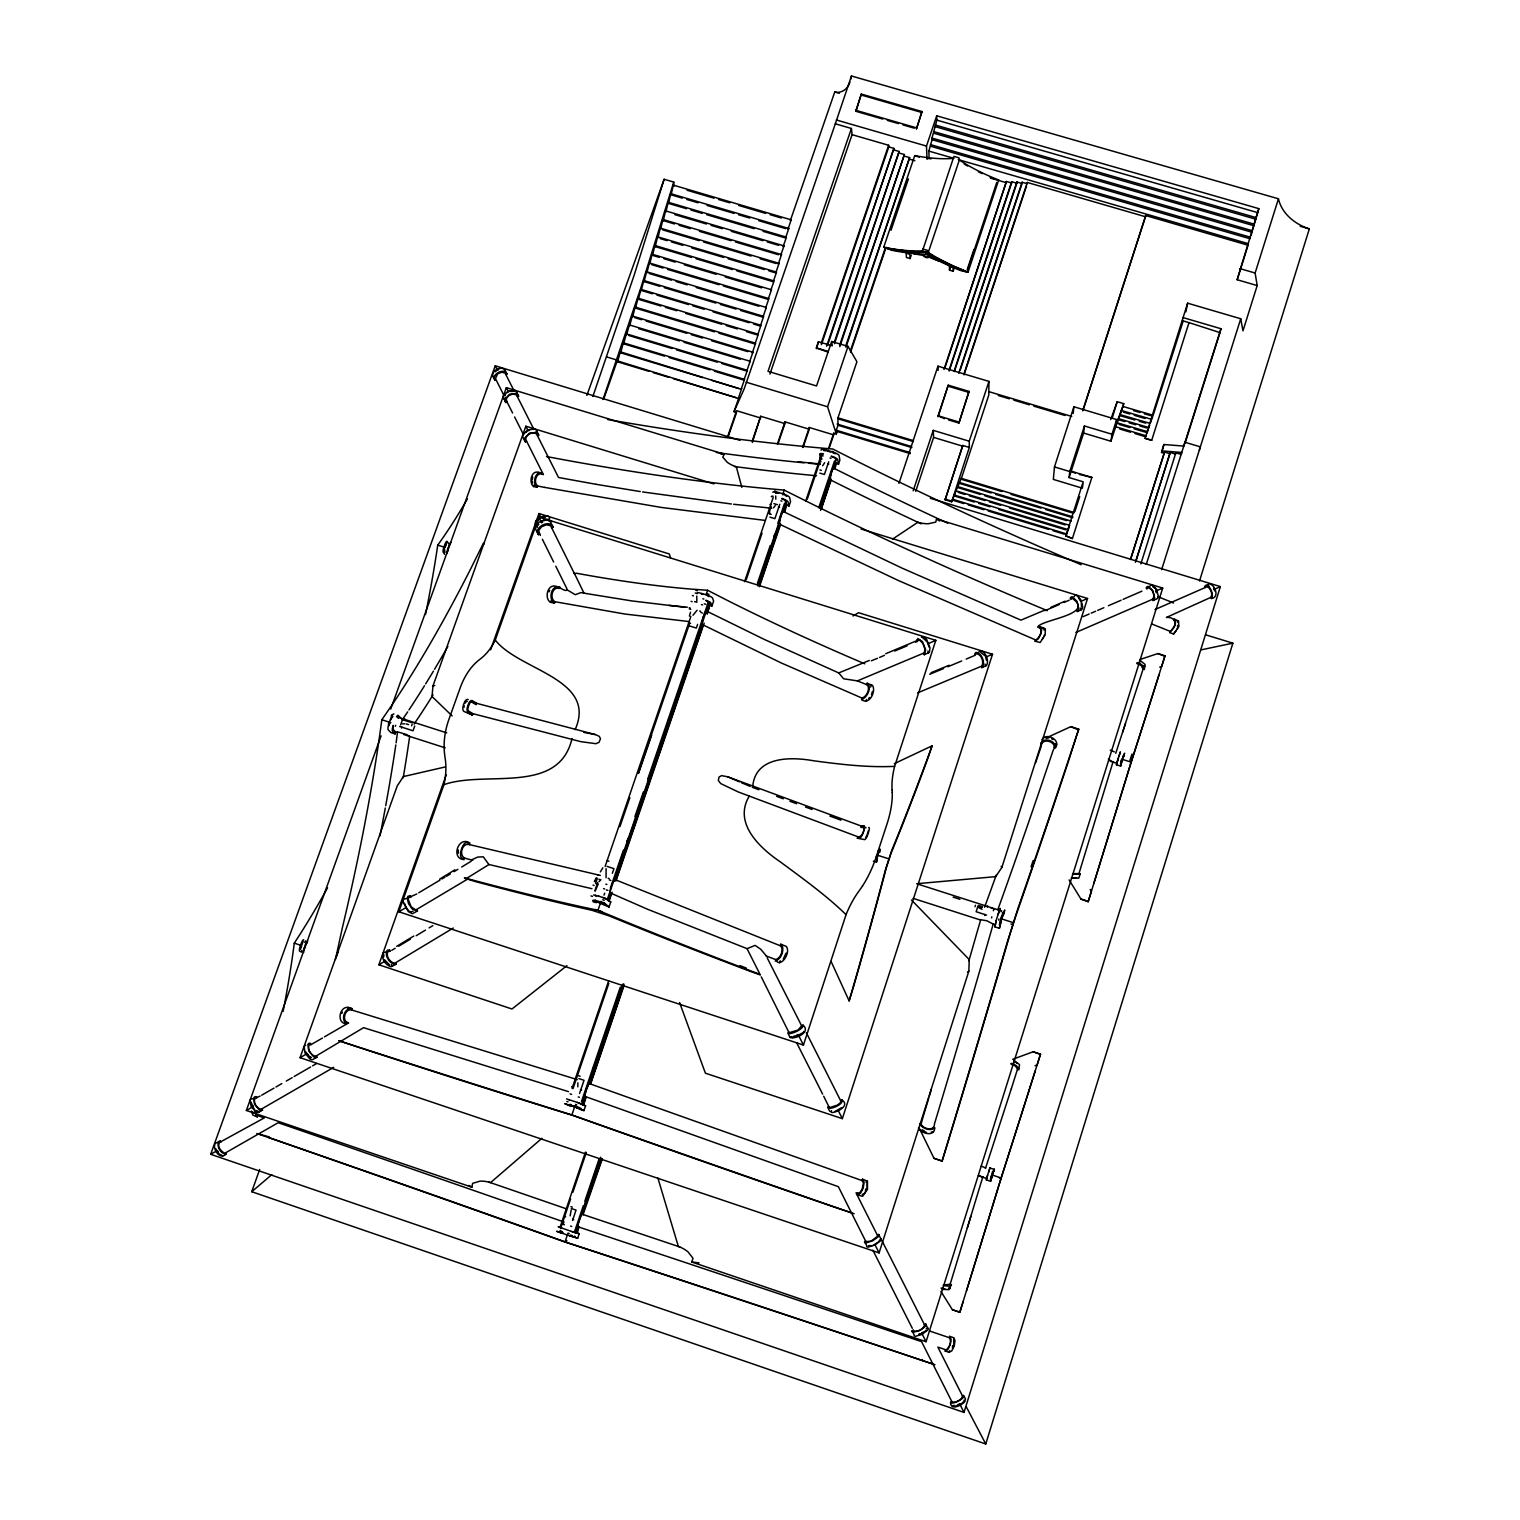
<?xml version="1.0" encoding="UTF-8"?>
<svg xmlns="http://www.w3.org/2000/svg" width="1520" height="1520" viewBox="0 0 1520 1520"><rect width="100%" height="100%" fill="white"/><g stroke="black" fill="none" stroke-linecap="round" stroke-linejoin="round"><path stroke-width="1.5" d="M775.656 493.221L778.81 493.221M898.966 483.341L937.973 366.168L988.95 381.406L988.798 395.029L961.115 479.199L1001.851 491.549M752.305 442.472L760.722 416.271L784.928 423.605L778.088 443.612M581.096 1108.517L580.165 1109.258L583.946 1110.607L585.58 1105.819L582.16 1104.546L584.858 1096.642L585.865 1096.737L838.356 1186.683L865.906 1241.669L871.112 1241.137L877.838 1236.121L856.026 1192.839L859.598 1192.972L862.125 1189.362L863.398 1183.035L862.049 1180.584L590.634 1084.064L588.696 1084.235L586.15 1089.631M944.737 368.353L1006.449 181.469L1011.617 182.97L949.164 371.089M784.928 423.605L784.966 421.857L809.248 429.21L803.206 446.994M1011.617 182.97L1011.655 181.716L1016.823 183.217L954.351 371.602M829.16 448.21L833.663 434.872L809.305 427.5L809.248 429.21M1016.823 183.217L1016.861 181.982L1022.029 183.483L960.298 369.854M1022.029 183.483L1022.086 182.229L1027.254 183.73L1027.311 182.476L1145.491 216.752L1083.285 409.602M570.171 1215.886L571.159 1210.015M1000.996 921.424L999.4 928.321L994.878 926.858L996.303 920.303M994.878 926.858L996.132 920.873M833.663 434.872L833.739 433.181L836.323 433.979L837.178 431.471L836.285 430.255L837.976 425.258L837.957 417.829L856.919 361.703L848.027 346.408L831.668 341.506L816.544 385.966L768.018 371.336L851.428 128.478L835.316 123.804L744.154 388.949L734.008 411.692L736.554 412.471L728.137 436.905M999.533 912.019L999.59 910.328L916.731 883.728L995.695 876.641L1001.87 867.445L1087.56 598.481L861.061 529.017M1000.084 910.461L1000.179 908.504L998.507 913.292M1000.274 925.281L1000.388 920.132M999.4 928.321L1001.148 920.93M458.242 849.87L458.394 853.214M992.028 1176.385L990.622 1181.306L986.328 1179.881L987.563 1175.435M766.384 956.023L760.741 949.259L755.079 945.364L747.137 948.689L647.406 909.188L611.268 893.361L610.147 893.304L607.696 900.505M986.328 1179.881L987.183 1176.67M758.309 585.599L779.437 523.374C780.121 520.505 780.463 509.96 784.7 512.202L902.139 568.157L1020.946 620.141L1044.81 610.09M779.494 523.374L780.482 524.647L759.411 586.701M805.638 501.201L821.37 454.556A4.693 1.121 18.7 0 1 822.947 454.252M1001.167 918.745L1002.953 912.418L1002.497 913.558M1002.877 913.957L1003.865 912.703L1002.991 915.116M997.804 909.739L1000.597 901.987A943.996 35.853 -73.1 0 0 1053.113 750.424C1059.003 742.026 1041.105 736.25 1041.086 746.643A943.35 40.337 -73.1 0 1 1035.557 762.85M1054.158 747.289L1055.469 747.707C1056.039 740.924 1044.031 736.877 1040.858 743.128L1042.15 743.527M1055.469 747.707C1061.226 739.765 1046.083 732.165 1042.036 739.651M548.644 457.881L548.131 456.836M1011.389 1088.529L1017.526 1069.111L1015.398 1066.014L1011.142 1064.247M1017.507 1069.51C1021.326 1069.358 1013.821 1062.765 1010.971 1063.468M577.885 1082.829L577.79 1086.819M988.741 1171.711L990.071 1167.588L988.57 1172.205M990.622 1181.306L991.306 1175.663M532.19 480.035L532.684 477.09M820.382 508.022L830.167 478.971C830.851 476.292 831.326 466.735 834.936 468.787L857.603 480.092A3125.918 1197.988 6.8 0 0 947.739 523.203M830.167 478.971L831.079 480.225L821.313 509.181M1115.433 427.709L1116.668 419.558L1073.899 406.771L1054.462 466.925L1053.341 479.408L1082.392 488.186L1082.924 483.93M991.173 1179.501L991.686 1177.525M537.206 527.364L537.339 525.882M928.796 1097.896A1051.612 46.721 -72 0 1 922.26 1119.746L921.082 1124.23C923.343 1129.075 934.648 1131.811 934.496 1123.793A1052.429 41.515 -72.1 0 0 989.71 936.263L993.187 924.103L986.86 920.759L980.723 919.752L977.075 932.178A1051.612 46.721 -72 0 1 968.905 960.773M790.039 1037.438C794.295 1039.813 811.775 1032.327 802.94 1025.088L801.648 1025.848L767.125 957.733M761.254 976.828L789.07 1032.764L797.886 1030.104L801.648 1025.848M789.108 1032.232C786.125 1036.412 804.327 1029.667 802.978 1025.088M574.712 573.933L574.161 572.907L584.003 593.18L631.94 600.932L684.646 607.24M993.149 1172.832L993.833 1170.761L993.263 1172.471M993.776 1171.179L994.365 1169.013L990.318 1179.197M1073.215 413.44L1073.899 406.771M1115.718 753.331L1143.078 669.199L1141.14 665.38L1136.998 663.651M1143.078 669.199C1146.916 668.933 1140 661.884 1136.865 662.777M1144.313 669.598L1145.035 664.411L1139.734 660.06M606.1 868.623L606.081 877.705M1075.229 473.176L1071.163 471.2L1091.854 477.432L1072.398 538.536L1065.843 535.857L1083.19 481.802L1069.111 477.565L1069.757 471.542L1084.444 425.98L1111.975 434.226L1110.93 441.237L1083.608 433.048L1084.444 425.98M1072.398 538.536L1065.843 535.857M1091.854 477.432L1079.352 474.411M301.796 950.304L301.53 952.166L299.63 951.121A4.826 1.102 -70.7 0 1 300.295 946.029L301.112 943.73A4.826 1.102 -70.8 0 1 303.715 939.759M483.949 544.122L483.398 543.229L471.143 567.948A913.919 244.739 -75.2 0 1 390.944 706.534L381.843 719.758L379.088 739.518A1016.12 281.58 -68.2 0 1 342.342 927.865L335.426 959.519M867.179 1187.652L867.16 1183.7M953.99 1344.402L953.648 1339.842M393.946 714.02A6.783 1.539 -71.8 0 0 390.469 719.112L389.329 722.304A6.783 1.539 -71.8 0 0 388.246 729.885L390.849 732.526L395.162 733.913L395.447 731.842L393.091 729.372A4.921 1.102 -71.8 0 1 393.414 725.876M396.131 742.843L397.518 731.861L406.581 734.502L409.659 736.421L407.854 748.79A1017.697 270.807 -68.4 0 1 403.218 777.765M775.694 495.976L775.808 499.149M922.526 250.819L922.792 249.033L927.846 250.496L928.283 252.51A94.525 29.507 18.1 0 0 968.05 272.08L998.697 179.987A93.955 32.186 18 0 1 959.348 159.98L958.968 157.833L953.933 156.389L922.526 250.819A93.936 29.203 18.9 0 1 883.709 247.247L914.736 155.61A93.385 31.844 19 0 0 953.629 158.327M1151.989 418.646L1153.072 415.264L1122.919 406.448L1122.748 407.474L1123.755 403.655L1117.2 401.698L1112.222 417.943M1145.491 216.752L1145.681 215.536L1248.053 245.214L1237.166 279.737L1257.192 285.57L1242.961 330.847L1240.738 318.763L1187.633 303.183L1145.092 438.33L1151.704 440.306L1189.001 322.62L1182.427 320.682M1134.167 428.849L1147.163 432.649L1147.353 431.642L1117.01 422.75L1116.858 423.776L1119.974 414.58L1150.222 423.415M1134.927 420.014L1119.822 415.606L1119.974 414.58M1121.285 411.521L1121.437 410.514L1151.647 419.33L1150.564 422.731M389.082 725.667L389.842 722.741M610.185 890.663L610.926 887.072M919.6 1128.847L933.964 1158.278L942.077 1161.166L953.249 1125.085A1071.163 34.865 -72.2 0 0 1009.717 935.18L1015.664 916.408A960.393 30.077 -73 0 0 1068.142 762.147L1078.725 729.144L1070.802 726.674L1046.121 737.96M444.6 549.252L444.6 550.886M1081.499 606.898L1081.347 603.022M696.768 596.087L696.825 602.262L694.583 601.559M702.639 619.609L702.126 624.454L614.308 881.182M868.357 830.756L867.217 834.575M1145.092 438.33L1151.704 440.306M978.576 652.479L980.02 650.674C985.872 651.51 989.064 660.307 986.689 665.38L981.73 667.641L982.034 665.817C984.01 661.656 981.426 654.36 976.581 653.714L975.859 654.189M304.057 949.62L305.178 945.079A4.826 1.102 -70.8 0 1 307.781 941.108M1185.866 311.809L1187.633 303.183M1135.915 561.127L1169.906 453.663L1164.51 452.048L1130.5 559.493L1164.244 453.283L1161.565 452.485L1163.902 444.524L1183.738 446.063M1189.001 322.62L1219.99 332.614L1185.239 442.776M1163.902 444.524L1161.565 452.485M1119.081 755.858L1120.373 751.849L1119.955 753.54M1164.244 453.283L1164.51 452.048M850.763 79.211L851.466 76L1278.453 198.797C1281.873 213.864 1295.192 224.333 1309.328 228.893L1199.508 581.001M1169.906 453.663L1170.172 452.428L1175.568 454.062L1175.853 452.827L1181.249 454.442L1181.724 452.466L1161.888 450.889M1035.044 1065.748L1037.077 1065.14L1040.497 1054.158L1033.163 1051.764L1012.757 1059.288M628.406 838.451L627.076 841.681L627.912 838.375M647.691 780.577C647.026 784.985 650.256 775.067 648.185 779.019M689.282 660.535L688.066 663.67L688.845 660.269M783.997 245.879L783.142 246.658L786.41 237.158L668.192 202.255L665.912 212.002L665.589 210.862L783.997 245.879L780.71 255.398L781.546 254.6L662.948 219.488L660.592 229.254L660.269 228.133L779.057 263.34L775.751 272.916L768.949 270.883M686.508 208.715L668.496 203.414L670.776 193.686L788.804 228.475L785.536 237.956L763.04 231.325M788.804 228.475L787.93 229.292L791.198 219.83L673.341 185.136L672.6 185.991L673.664 186.295L673.759 182.096L664.126 179.265L586.872 395.428M1184.023 445.721L1184.84 442.225L1200.249 446.823L1199.375 450.319M674.557 223.972L663.271 220.628L665.589 210.862M691.543 257.412L655.215 246.62L657.59 236.797L776.549 272.118L773.243 281.713L736.934 270.902M660.269 228.133L657.913 237.918L657.59 236.797M1219.99 332.614L1220.94 328.719L1183.054 317.585M659.3 257.355L652.479 255.322L654.892 245.499L774.041 280.934L770.735 290.529L771.476 289.75L652.137 254.22L649.686 264.062L649.363 262.96L768.892 298.585L765.567 308.237L766.289 307.477L646.57 271.738L644.119 281.618L659.813 286.311M1121.266 764.104L1120.658 766.118L1116.44 764.788L1117.618 760.589M1237.166 279.737L1258.826 208.639L936.719 115.805L926.478 146.072L927.048 159.277M649.363 262.96L646.912 272.821L646.57 271.738M1248.053 245.214L1248.414 243.713L958.303 159.619M936.719 115.805L936.852 120.118L932.007 138.073L1252.328 230.717L1258.826 208.639M652.498 293.797L641.269 290.434L643.777 280.535L763.686 316.369L760.342 326.078L753.597 324.064M1177.43 626.487L1177.753 625.233M1178.494 625.518L1177.069 629.356M585.599 1091.36L584.896 1096.661M1120.658 766.099L1122.368 760.247M1123.736 756.219L1124.591 753.179L1123.299 757.283M752.913 352.241L752.248 352.982L755.63 343.216L635.132 307.059L632.605 317.015L632.244 315.97L752.913 352.241L749.531 362.026L750.139 361.266L629.28 324.881L626.658 334.856L626.297 333.83L747.346 370.31L743.964 380.133L714.457 371.241M714.381 331.816L635.493 308.123L638.039 298.186L758.328 334.248L754.965 343.995L718.903 333.165M660.896 306.014L638.381 299.269L640.908 289.351L761.007 325.299L757.663 335.027L746.415 331.645M877.287 855.152L876.527 862.163L873.354 861.137M1069.111 879.909L1080.967 899.061L1088.149 901.759L1094.666 880.783A543.666 4.161 -72.7 0 0 1128.885 769.633L1131.925 759.905A521.113 3.819 -72.8 0 0 1158.962 675.089M632.244 315.97L629.641 325.926L629.28 324.881M835.316 123.804L851.466 76M894.33 763.629L932.102 745.826A586.663 45.087 -73.1 0 1 891.746 850.44L885.457 869.744A624.929 49.21 -71.9 0 1 849.129 1000.882L831.098 961.457M702.506 377.568L620.673 352.83L623.295 342.798L744.534 379.392L741.152 389.253L620.293 351.804L617.614 361.836L648.907 371.317M664.525 356.155L623.675 343.824L626.297 333.83M689.415 616.17L690.536 612.218M872.442 691.505L871.416 694.64M1116.82 763.192L1117.238 761.767M786.087 953.116L783.275 959.12M301.112 947.625L301.492 946.447M383.914 954.807L383.667 957.011M668.002 721.202L669.123 718.504L668.021 722.475M877.23 857.223L877.097 859.94M1159.703 667.109L1161.66 666.577L1165.004 655.766L1157.841 653.562L1140.247 659.414M594.377 881.638L596.239 877.743M774.155 535.705C772.882 540.968 776.302 531.639 774.478 534.774M876.28 856.919L876.755 855.399M999.362 924.977L1000.559 920.835M1078.725 729.144L1069.909 755.687A944.889 29.564 -73 0 1 1018.21 907.63L1007.342 941.944A1053.55 34.238 -72.2 0 1 951.596 1129.455L942.077 1161.166M673.759 182.096L640.642 288.515L602.984 399.532M877.04 857.318L877.61 855.475M996.018 921.006L998.127 914.28M918.517 1128.011C921.177 1133.635 934.591 1137.283 934.705 1127.935L933.394 1127.498M982.889 1176.651L950.133 1284.286L943.445 1284.97M664.126 179.265L634.182 275.12L592.876 396.454M1113.134 761.539L1078.953 873.582L1072.645 873.639M1116.44 764.788L1117.979 759.392M1121 761.691L1121.779 759.183L1131.108 762.147A512.601 3.743 -72.8 0 0 1157.043 680.922L1165.004 655.766M1122.026 761.33L1120.411 763.857M967.366 1227.913L970.881 1216.361M1120.886 762.337L1121.817 759.221M1000.844 921.652L1001.3 920.436M942.077 1289.378L948.936 1289.625L951.406 1284.704L950.133 1284.286M1117.542 760.779L1118.454 757.872M1040.497 1054.158L1034.037 1074.735A532.779 4.066 -72.7 0 1 1002.611 1173.573L999.4 1183.814A575.985 4.294 -72.6 0 1 966.492 1290.879M703.114 617.709L703.665 615.866M1078.953 873.582L1080.226 873.962L1078.782 878.142L1071.296 877.952M987.107 1176.879L987.43 1175.872M1093.906 883.082L1097.82 870.371A534.774 4.085 -72.7 0 0 1131.108 762.147M259.692 1169.469L251.731 1191.718L985.758 1444L1232.872 643.169L1205.664 634.828M877.553 856.14L876.527 862.163M991.591 1177.753L991.914 1176.784M739.974 440.325L495.235 365.807L210.672 1154.288L964.003 1412.422L1220.37 586.587L930.316 498.275M769.329 513.779L769.842 512.126M987.468 1175.72L988.589 1172.091M1118.245 758.518L1119.157 755.592M991.971 1176.537L992.921 1173.535M1122.311 760.38L1122.672 759.202M963.3 1301.196L959.842 1312.254L952.413 1309.727L940.899 1291.43M1088.149 901.759L1091.436 891.233L1090.182 889.447M929.803 1331.083L949.316 1337.676C952.698 1342.103 948.233 1348.506 945.136 1351.014L949.126 1352.325L949.677 1350.596M1155.01 609.539L1205.189 587.556C1209.103 584.25 1213.872 594.567 1210.661 597.455L1166.41 617.443C1177.43 616.607 1176.803 627.228 1170.191 631.37L1169.811 632.567L1173.573 634.03L1176.328 630.515M1173.573 634.03L1178.874 626.639L1178.475 620.692L1177.829 622.269M1161.641 569.62L1240.738 318.763M1257.192 285.57L1255.121 273.03L1278.453 198.797M657.913 1178.095L678.338 1246.457A29.697 27.398 36 0 1 687.952 1251.796L693.044 1258.313L691.657 1261.98L926.06 1341.723L1162.724 588.05L936.567 519.004L935.712 522.12L928.245 523.754A28.234 22.572 9.8 0 1 917.852 522.272L892.544 539.144M992.028 1173.383L992.693 1171.255M1122.615 759.449L1124.059 754.775L1122.577 756.599M949.316 1337.676L949.715 1336.365L953.686 1337.733M1173.63 620.35L1174.77 619.191L1175.701 620.616L1175.169 625.138L1169.811 632.567M1001.376 919.923L1002.687 915.743M1135.421 562.286L1170.172 452.428M1140.855 563.939L1175.853 452.827M1146.27 564.471L1220.94 328.719M1250.903 235.562L1251.948 232.237L932.083 139.707L932.007 138.073M1119.233 755.402L1119.974 753.122M464.303 705.812L464.151 706.249A3.021 1.558 -74.9 0 0 463.961 707.408M991.515 917.928L991.857 916.845M1147.163 432.649L1148.246 429.229M1148.588 428.526L1149.671 425.125M1153.585 414.048L1183.301 320.644M998.64 920.113L998.982 919.011M1001.281 911.753L1001.623 910.67M1000.73 919.03L1001.737 915.895M1001.642 919.334L1002.972 914.888M1035.177 1070.973L1031.51 1082.544A524.077 3.99 -72.7 0 1 1001.11 1177.981A566.523 4.218 -72.6 0 1 969.266 1281.645L959.823 1312.235L952.413 1309.727M975.004 906.737L975.479 905.274M977.702 906.813L976.144 911.734L986.575 915.097M984.675 915.496L985.036 914.413M987.335 907.155L987.696 906.072M445.189 766.973L403.389 776.568L397.233 785.935L300.048 1057.673L879.092 1252.898L968.848 971.109L969.247 959.595L911.525 900.049M993.358 910.708L993.814 909.245M1125.503 723.482L1122.653 732.203M1065.767 536.522L1068.161 529.644L954.256 495.007L952.565 500.156L963.718 503.557M1068.066 530.537L1069.168 527.079M1074.944 511.404L1079.694 496.641M862.049 1180.584L862.486 1179.197L867.464 1181.154L867.483 1189.362L862.6 1196.316L857.451 1194.891L857.907 1193.485M1039.452 627.874L1039.87 626.582L1045.361 628.9L1045.152 634.961L1040.174 642.485L1035.158 641.231L1035.576 639.92C1039.794 638.191 1044.506 628.14 1037.666 627.133C1040.725 619.438 1096.452 614.745 1072.056 598.177L1070.954 599.488L1070.251 598.405A9.481 3.857 66.2 0 1 1072.474 596.847L1076.901 601.255L1078.82 608.608A9.481 3.838 66.2 0 1 1077.319 611.496L1076.806 610.204M866.096 1182.522L866.685 1180.66M1043.841 628.216L1043.993 630.04M1111.975 434.226L1116.668 419.558M1110.93 441.237L1117.01 422.75M1119.822 415.606L1122.919 406.448M998.108 914.565L998.412 913.425M1018.761 1069.947L1019.521 1064.57L1013.992 1060.409M1129.968 760.38L1132.02 754.034M679.573 1002.516L705.394 1073.196L842.346 1118.644L992.522 654.246L858.553 612.693L853.005 615.98M1082.677 410.837L1145.681 215.536M1069.111 477.565L1083.608 433.048M1011.389 1088.529L985.473 1168.443M849.129 1000.882L853.461 986.974A629.869 49.609 -71.9 0 0 886.388 867.54L890.967 853.461A591.28 45.448 -73.1 0 0 927.751 758.575L932.102 745.826M998.317 913.9L998.678 912.589M1002.839 915.591L1004.72 909.967L1003.77 914.261M862.505 886.027L859.18 890.796A50.483 19.741 -69.4 0 0 846.051 914.641L803.434 1045.038L398.829 911.772L443.935 784.662A49.514 31.483 -74.9 0 0 445.018 757.454L444.638 754.471A50.597 31.559 -76 0 1 448.609 720.233L460.313 687.534A50.464 31.445 -76.5 0 1 477.907 660.915L479.94 659.243A48.868 30.951 -77.7 0 0 495.273 640.053L538.84 517.104L935.826 640.338L894.615 766.346A49.818 19.399 -68.1 0 0 892.145 790.001M878.427 853.461L878.484 850.706L877.857 852.055M877.705 855.703L878.389 853.119M878.712 851.751L879.643 852.112L880.042 849.091L878.788 851.922M969.323 447.431L962.768 445.455L945.117 499.795L951.672 501.809L969.323 447.431L969.247 441.218L988.95 381.406M951.672 501.809L952.527 499.225L1066.603 533.938M974.358 502.037L954.275 495.938L955.966 490.808L1069.719 525.369M1071.277 521.094L957.676 486.609L955.966 490.808M980.4 494.437L957.695 487.54L959.386 482.429L1072.835 516.838M991.135 492.993L959.405 483.36L961.096 478.249L1074.374 512.601M857.375 838.223L857.869 836.76C862.543 838.185 867.084 825.265 860.89 827.545L861.365 826.082L863.987 825.683A5.168 1.311 -69.9 0 1 863.854 830.338L863.056 832.808A5.168 1.311 -69.9 0 1 859.997 837.881L857.375 838.223L864.728 839.629A5.168 1.33 -69.9 0 0 867.787 834.556L868.585 832.105A5.168 1.311 -69.9 0 0 868.718 827.45M595.954 880.384L596.562 878.56M594.909 890.739L597.74 882.455M964.003 373.806L1027.311 182.476M964.022 374.851L1026.513 185.991M780.292 945.725L780.691 944.243L786.201 946.333C791.521 952.755 779.893 969.38 775.637 959.557C780.691 958.341 783.598 950.532 781.109 946.086L614.859 879.548L613.605 880.688M866.476 684.741L866.97 683.297L872.404 685.292C876.47 690.897 869.345 705.926 861.593 699.561L862.068 698.117C866.723 696.54 870.295 689.187 867.445 684.893L857.337 680.903L924.369 652.84L924.863 649.059L923.172 643.967L920.303 640.395L917.852 640.471M779.608 962.73L780.254 960.735M865.925 701.366L866.571 699.447M870.656 687.04L871.397 685.083M948.537 419.919L958.93 423.054L969.019 391.4L948.233 385.187L938.087 415.777L944.376 418.684M958.93 423.054L969.019 391.4M945.117 499.795L962.768 445.455M967.271 269.439L973.94 249.432M967.594 270.047L996.74 182.476M943.958 369.531L1006.449 181.469M949.145 370.044L1011.655 181.716M913.197 490.789L933.242 430.369L969.247 441.218M938.125 416.803L948.233 385.187M954.332 370.538L1016.861 181.982M915.724 491.321L933.603 437.399L933.242 430.369M958.778 373.293L1022.086 182.229M598.139 884.108L595.175 891.043M954.313 267.729L953.154 271.244L949.487 270.161L950.665 266.665M938.828 261.041A40.09 12.331 18.4 0 1 929.043 257.089A6.175 1.881 18.5 0 1 926.098 257.583A6.175 1.881 18.4 0 1 923.039 255.322L923.286 254.543A6.175 1.881 18.4 0 0 926.364 256.804A6.175 1.881 18.5 0 0 929.309 256.31A40.09 12.35 18.4 0 0 931.399 257.241M883.709 247.247L888.345 248.824A96.064 29.849 18.9 0 0 923.989 251.693L927.029 252.092A96.653 30.191 18.1 0 0 933.432 255.968M885.989 247.893L889.238 249.299A98.42 30.609 18.9 0 0 922.64 252.377L925.813 251.636L922.849 251.769A98.401 30.609 18.9 0 1 912.703 251.579M893.551 249.394A98.401 30.609 18.9 0 1 889.447 248.691L887.756 248.368L891.974 250.306A98.04 30.495 18.9 0 0 901.949 252.092L914.508 253.669A98.04 30.495 18.9 0 0 925.946 254.258L926.212 253.46M928.283 252.51L959.348 159.98M749.246 796.157C732.963 823.175 759.867 847.989 780.387 861.935C802.959 878.674 825.892 895.071 846.089 914.66M752.799 785.593C756.181 755.744 791.844 756.827 813.979 760.836C840.712 764.351 867.635 767.676 894.615 766.346M585.466 1152.122L559.987 1227.419L570.57 1231.105M822.13 458.983L820.515 458.831L821.902 454.765M560.861 1227.704L570.608 1198.919M572.85 1192.288L586.34 1152.426M807.234 499.244L821.465 457.178M561.64 1233.062L559.303 1232.226L561.621 1231.77M561.317 1232.682L562.381 1232.036M929.119 158.004L928.834 151.088L932.083 139.707M828.495 448.742L833.739 433.181M933.109 1364.162L905.35 1354.871A3618.626 99.427 19.5 0 0 564.984 1242.03L567.986 1233.138L569.202 1233.499M572.546 1220.465L576.042 1210.11L571.273 1208.495M828.723 461.795L824.429 474.449L819.793 473.138M934.971 1364.751L902.443 1353.75A1364.295 28.196 19 0 0 566.219 1242.277L566.827 1240.491M583.319 1205.702L574.332 1232.302L579.196 1233.727L577.695 1238.211L569.05 1235.589M584.801 1201.275L599.013 1159.152M818.767 507.661L834.461 461.13M572.375 1231.675L575.13 1232.625L600.628 1157.233M819.603 507.927L836.038 459.173A4.712 1.121 18.6 0 0 831.953 456.741L831.307 456.551M575.035 1236.349L574.294 1236.083M601.103 1158.316L578.797 1221.909L576.023 1232.701L579.196 1233.727M833.891 467.951L836.038 459.173M576.897 1233.005L578.094 1226.583M582.16 1214.48L601.502 1160.007M820.515 510.397L831.079 479.047M834.67 468.388L835.772 462.384M577.277 1233.081L579.025 1226.678M582.977 1214.993L602.376 1158.677M834.936 468.787L836.608 462.631M836.741 463.429L838.489 464.303L839.857 460.218L839.116 455.563A6.479 1.539 18.6 0 0 832.675 451.991L826.918 450.243A6.479 1.539 18.7 0 0 821.066 450.091M910.1 258.552L909.834 254.315L906.167 253.251L906.433 257.469L910.1 258.552L911.278 255.056M913.634 252.776L913.368 253.555A40.014 12.293 18.6 0 0 923.039 255.322M573.002 1088.681L608.817 983.459M746.206 579.747L762.052 533.159M768.854 513.209L771.115 506.54M826.595 346.218L893.912 148.371L888.782 146.889L888.649 145.274L852.074 134.672L851.428 128.478M827.564 345.325L893.912 148.371M570.228 1104.869C567.112 1105.344 578.436 1106.123 580.488 1108.308M338.789 1040.687L347.054 1043.366A2295.58 65.55 19.5 0 0 550.525 1108.232L571.881 1114.92L574.902 1106.047M782.705 494.57L784.206 490.124L808.678 502.36A2340.61 805.505 10.8 0 0 1037.761 606.689L1047.318 610.66M834.271 342.38L899.156 151.468L894.026 149.986M579.538 1093.526L584.022 1080.302L578.892 1078.592M779.779 504.26L774.896 518.662L769.899 517.123M834.48 343.729L899.156 151.468M802.522 447.488L809.305 427.5M581.495 1101.487L620.274 987.24M757.454 583.243L770.26 545.509M777.803 523.298L784.586 503.329M621.984 985.302L581.666 1104.052L578.607 1102.893M757.625 585.732L786.163 501.201A5.111 1.121 18.8 0 0 781.736 498.826M839.648 345.287L904.4 154.546L899.27 153.064M589.285 1083.741L623.124 983.858M783.522 511.347L786.011 503.994L785.346 501.106L786.258 501.391M839.838 346.636L904.4 154.546M583.11 1104.85L585.865 1096.737M590.254 1084.102L624.055 984.219M759.259 585.789L780.425 523.45M784.472 511.803L786.011 503.994M583.509 1105.078L586.112 1097.402M590.634 1084.064L623.675 986.689M784.7 512.202L786.923 504.279M921.975 111.549L916.503 128.82L921.975 111.549L861.327 94.069L855.855 111.283L882.816 119.073M787.113 505.077L789.032 506.027L790.533 501.6L789.602 497.477A7.03 1.558 18.8 0 0 782.515 493.658L779.152 492.632A7.03 1.558 18.8 0 0 772.901 492.366M845.766 345.933L909.625 157.624L904.495 156.142M845.956 347.282L909.625 157.624M836.323 433.979L827.564 406.771L848.027 346.408M891.005 230.299L908.409 178.923M850.364 351.063L885.248 248.045M850.535 352.393L886.141 247.266M612.37 873.278L613.966 868.642L607.031 866.4M610.432 888.079L623.428 850.117M634.904 816.601L643.321 792.034M647.9 778.62L708.301 602.129L709.308 602.452L607.354 899.384M706.192 611.211L709.061 604.2L708.301 602.129M611.002 894.083L608.703 900.828L610.755 901.949L609.026 907.041L595.004 901.056L596.22 902.557L595.289 900.125M615.619 880.631L703.152 624.72M706.99 613.491L710.068 604.504L709.061 604.2M609.064 901.227L612.123 892.259M615.961 881.049L704.178 623.124M707.237 614.156L710.068 604.504M710.315 605.188L711.949 606.024L713.621 601.103L712.481 597.968A6.042 1.121 18.9 0 0 706.287 594.852L702.392 593.636A6.042 1.121 18.9 0 0 697.186 593.199M777.404 444.049L784.966 421.857M828.362 352.26L816.354 347.909L818.463 341.715L832.314 345.857L831.668 341.506M816.487 348.707L818.463 341.715M821.199 343.311L888.649 145.274M821.408 344.66L888.782 146.889M572.071 1088.358L608.646 980.913M744.534 581.685L773.224 497.401M855.855 111.283L861.327 94.069M769.899 374.11L852.074 134.672M605.112 866.495L690.878 616.474M619.913 826.652L629.869 797.62M638.286 773.072L689.586 623.485M752.343 440.686L760.722 416.271M638.571 773.395L651.643 735.262M464.379 877.819L468.369 878.902A840.712 78.337 19.9 0 0 581.723 906.813L597.968 910.29L601.027 901.341M706.04 594.757L707.579 590.273L727.586 600.514A850.972 191.007 16.8 0 0 861.004 662.207L864.785 663.803M878.56 853.043L879.434 851.01L879.662 852.055M849.908 82.061C848.16 88.597 841.662 93.784 834.746 91.998L790.324 220.647L791.198 219.83M781.546 254.6L778.24 264.138L779.057 263.34M723.463 286.045L768.151 299.383L771.476 289.75M740.525 310.441L762.945 317.148L766.289 307.477M721.829 363.546L746.757 371.07L750.139 361.266M741.722 388.512L738.321 398.373L617.234 360.829L603.896 398.563M734.008 411.692L738.853 397.632M727.396 437.342L736.573 410.704L760.684 418.038M697.623 624.34L696.331 628.083L689.491 625.936M572.014 738.587C558.619 795.644 485.146 769.994 443.935 784.662M575.111 729.676C597.835 678.604 518.643 670.51 495.235 640.015M603.991 895.128L604.694 893.19M689.263 621.585L624.967 614.042L554.952 601.73L554.458 603.155L550.506 602.338L551.304 600.495M555.579 588.335L556.244 586.454C558.6 586.245 567.644 593.75 566.941 588.791L555.788 566.219M600.324 875.406L469.509 844.626C463.961 834.784 455.278 861.783 464.74 858.154L472.777 860.301M566.941 965.637L511.993 1008.995L378.86 964.782L446.234 774.896M490.618 649.8L538.973 513.532L669.313 553.964L670.624 558.182M468.198 699.58A5.073 2.622 -74.9 0 0 464.189 702.924L463.334 705.318A5.073 2.622 -74.9 0 0 463.98 711.455L472.359 715.084L472.872 713.659L468.521 710.999A3.534 1.824 -74.9 0 1 468.16 707.294L469.3 704.045A3.534 1.824 -74.9 0 1 471.713 702.031L595.384 734.578L599.165 736.288L600.514 738.625L599.032 742.368L595.859 743.698L580.678 741.627L472.872 713.659M347.7 1009.204L348.327 1007.399L351.918 1008.539L351.424 1009.888C344.717 1008.577 341.278 1021.63 348.593 1022.884L324.463 1036.868M526.585 441.161C522.481 435.575 535.325 429.115 537.434 435.67L538.707 435.271L537.016 431.946A9.272 5.244 -26.5 0 0 534.717 429.058L527.706 429.875L522.861 434.986A9.253 5.244 -26.5 0 0 523.811 438.558L525.464 441.883L526.547 441.104L543.419 474.639C536.693 470.782 532.741 482.163 537.662 486.02L537.206 487.293L533.615 486.571L534.204 484.899M538.061 474.05L538.669 472.378L542.26 473.081L541.823 474.335M348.327 1007.399C339.416 1006.012 336.091 1023.625 346.503 1023.72L346.997 1022.371M395.314 726.313L395.694 725.268M398.202 718.276L398.582 717.231M251.351 1110.987L252.852 1115.129L257.26 1116.896L255.683 1113.058M400.634 724.907L402.382 720.005M401.489 728.061L401.869 727.016M404.377 720.024L404.757 718.96M411.635 725.8L412.129 724.394M414.713 726.028L413.022 730.778L399.57 726.446M452.143 715.92L432.003 696.483L432.991 685.9L525.863 426.208L713.849 483.873M336.186 957.391L338.466 950.988M602.832 867.806L600.343 871.929M445.113 547.39L446.139 544.597M541.937 1138.29L490.523 1182.655A29.374 27.037 41.3 0 0 480.016 1181.135L472.606 1183.358L471.865 1187.196L246.354 1110.474L381.102 735.851M390.735 709.061L506.35 387.676L724.318 454.214L722.76 457.083L727.301 462.346A27.987 22.249 5.7 0 0 736.326 466.773L741.855 487.407M388.398 723.976L388.778 722.931M391.286 715.939L391.666 714.894M391.647 717.516L392.16 716.11M593.446 1067.952C591.356 1074.298 595.479 1065.33 593.636 1067.515M1115.699 425.98L1123.755 403.655M1110.721 419.539L1117.2 401.698M984.58 907.231L987.981 897.94A943.35 40.337 -73.1 0 0 996.322 874.874M999.191 911.316L999.609 910.385M597.36 878.294L595.574 883.424L597.645 884.089M952.318 1346.929L952.831 1345.561M953.61 1345.827L952.47 1348.449M448.989 546.212L449.635 544.711M390.925 719.72L391.343 718.694M611.496 885.21L612.883 881.904M865.374 1190.369L865.925 1188.887M866.78 1189.172L864.709 1193.162L862.258 1194.492M1043.822 636.5L1044.373 635.094M305.615 944.813L307.344 942.362M866.913 835.392L865.773 837.387M505.02 395.675L505.495 394.592M822.662 465.728L824.657 462.688M341.715 1013.498L342.361 1012.092M549.024 591.812L549.708 590.349M704.311 614.213L705.603 611.781M391.533 718.257L392.901 716.585M964.364 1400.889L961.229 1403.929L955.206 1406.114M1205.189 587.556L1205.626 585.371C1211.155 584.782 1214.594 598.937 1210.661 597.455M831.497 1110.664C826.975 1116.421 853.233 1107.282 841.795 1099.853L840.598 1100.594L806.322 1032.707M1204.524 586.587L1209.16 583.775C1215.183 584.63 1219.914 597.683 1211.174 598.614M823.688 1096.205L829.331 1107.643L837.406 1105.154L840.731 1102.38L840.598 1100.594M828.913 1106.579C825.455 1111.443 844.816 1104.888 841.795 1099.853M692.987 615.258L697.072 610.261M304.665 942.305L305.615 940.842M951.406 1284.723L948.708 1286.186L943.255 1285.559M1042.302 639.122L1043.119 637.868M599.013 881.562L600.913 879.871L598.861 879.206M414.086 724.071L419.672 715.749A915.287 235.277 -75.1 0 0 433.029 694.887M402.971 718.808L407.664 711.892M773.471 507.87L775.257 505.552M537.871 520.98L538.726 519.84M537.852 525.445L538.764 524.267M934.705 1127.935C930.43 1131.507 922.241 1128.581 919.733 1123.926L921.139 1123.451M931.247 1132.039L933.47 1132.02M1080.207 873.981L1072.493 874.057M389.899 951.311L387.999 951.501C385.415 955.795 389.861 962.464 394.516 963.186L396.207 964.003L391.362 966.72C385.719 965.789 380.399 957.714 383.477 952.489L385.7 952.261M395.371 962.882L453.264 928.036M926.136 1330.589L919.239 1334.94M868.642 698.497L869.668 697.452M472.207 859.541L477.793 857.052L483.303 856.824L488.832 864.481L591.964 888.706M271.776 1174.675L251.731 1191.718M525.825 432.497L526.908 431.547M495.33 371.735L496.318 370.88M935.18 640.889L935.826 640.338A1192.535 306.85 -30.1 0 1 928.055 643.682M841.719 1107.643L835.107 1111.367M921.481 637.279L924.388 637.203L926.801 639.749L929.993 647.843L929.404 652.308L924.274 654.74L923.723 653.315M802.56 1032.935L794.143 1037.229M967.461 972.154L968.848 971.109M924.293 654.74L925.661 649.724L922.45 641.611L917.909 638.571L916.655 640.224L917.434 641.383L915.572 642.2M551.703 527.763L553.109 527.326C550.335 518.719 533.045 527.288 538.403 534.66L539.619 533.824L538.688 530.499L541.576 526.775L546.44 524.818L550.639 525.711L574.598 573.99M533.995 429.571L516.458 394.858L512.848 393.984L508.668 395.656L506.217 398.886L506.977 401.812L505.951 402.553L504.355 399.399L505.723 398.411M514.311 391.267L505.02 372.951L501.638 372.229L497.648 373.825L494.855 380.076L493.316 376.998L494.646 376.086M981.863 667.622L982.699 667.071C985.055 662.017 981.882 653.22 976.03 652.365L974.624 653.98L975.346 655.196L966.15 659.091M1152.54 599.279C1155.751 595.973 1152.502 588.221 1147.999 587.765L1146.878 589.019L1146.175 587.993A9.082 3.857 65.9 0 1 1148.436 586.492L1152.806 590.672L1154.592 597.74A9.082 3.857 66 0 1 1153.034 600.514L1152.54 599.279L1075.913 632.453M882.056 1240.89L924.445 1324.642L925.604 1323.92L927.637 1327.967A9.5 2.736 -27.6 0 1 927.713 1330.057L922.165 1334.332L915.61 1336.289A9.5 2.736 -27.6 0 1 914.166 1334.921L912.114 1330.874L913.197 1330.057M926.117 1328.917L927.637 1327.967M488.984 864.519L466.564 878.408L467.514 879.149L415.815 909.948L411.179 906.832L408.139 899.213L408.937 897.484L416.822 893.931M877.439 1235.209L878.655 1234.468L880.764 1238.667A9.88 2.565 -27.5 0 1 880.745 1240.662L874.912 1244.975L868.167 1247.122A9.861 2.565 -27.5 0 1 866.761 1245.849L864.633 1241.65L865.925 1241.118M880.764 1238.667L878.37 1242.049L873.316 1245.165M507.3 392.654L508.497 391.932M439.698 879.092L454.917 869.82M446.481 876.28L450.281 873.962M454.081 871.644L457.9 869.326M461.7 867.008L471.219 861.213M823.669 450.642L826.12 450.699M416.195 935.712L425.448 930.126M429.134 927.884L432.839 925.642M945.554 1349.703L937.859 1347.119L962.464 1395.93C968.392 1396.709 948.784 1406.931 951.767 1401.459L921.576 1341.647L910.67 1337.98A3603.92 63.023 19.2 0 0 604.219 1235.494L579.272 1227.21M964.06 1400.091C969.988 1400.015 950.057 1414.208 950.57 1401.972M396.663 946.333L413.801 936.073M410.305 939.246L398.696 946.181M418.741 892.791L439.888 880.156M385.871 952.356L389.652 950.114L390.013 951.349M391.742 950.323L395.219 948.252M378.86 964.782L384.617 961.381M407.626 897.712L410.362 896.097L410.799 897.427M416.632 909.682L417.449 910.993L412.357 913.729L408.291 911.582L403.161 902.253L403.37 899.365L406.239 898.491M441.807 878.997L444.923 877.192M312.607 1065.824L316.578 1063.525M333.735 1067.325L261.801 1108.878L262.523 1110.037L258.951 1112.07A9.234 4.142 61.1 0 1 255.664 1111.823L250.952 1106.142L250.23 1099.91A9.234 4.142 61.1 0 1 252.89 1098.808M286.273 1081.062L292.163 1077.661M310.631 1066.983L294.12 1076.521M300.048 1057.673L305.862 1054.348M275.956 1086.99L281.827 1083.608M261.687 1095.198L273.999 1088.13M568.499 1091.645L363.584 1027.672L316.217 1055.963L316.958 1057.16L313.215 1059.307A9.633 4.123 60.8 0 1 309.871 1058.946L305.007 1052.999L304.152 1046.596A9.633 4.123 60.8 0 1 305.729 1045.418M261.858 1108.859L261.079 1109.182C256.652 1108.593 252.738 1102.209 255.132 1098.219L260.148 1096.072M322.468 1038.046L310.973 1044.639L310.574 1043.385A9.633 4.104 60.8 0 0 307.895 1044.43L308.75 1050.852L313.614 1056.799A9.633 4.104 60.8 0 0 316.958 1057.16M246.354 1110.474L253.422 1106.427M921.538 1333.021L922.849 1332.28M220.799 1142.299L220.419 1141.14L215.232 1143.363C212.04 1148.949 220.096 1160.729 226.214 1153.946C222.642 1152.73 216.676 1147.562 219.374 1142.527L264.271 1117.903L257.716 1115.642M210.672 1154.288L216.771 1150.868M225.568 1152.825L278.179 1122.71L287.508 1125.921A3031.279 41.743 18.3 0 1 543.856 1214.955L564.129 1222.042M796.537 1035.291L798.076 1034.569M958.265 1404.461L959.557 1403.853M1214.195 589.399L1220.37 586.587M257.697 1133.749L269.382 1136.941M1156.378 590.843L1162.724 588.05M1153.034 600.514L1156.72 598.899A9.063 3.876 66 0 0 1158.278 596.125L1156.473 589.057L1152.122 584.877A9.063 3.876 65.9 0 0 1149.861 586.378M1077.319 611.496L1081.195 609.805A9.481 3.857 66.2 0 0 1082.696 606.917L1080.777 599.564L1076.35 595.175A9.481 3.857 66.2 0 0 1074.108 596.733M1141.9 591.166L1123.128 599.355M1064 602.471L1069.244 600.191M1081.537 601.103L1087.56 598.481M1121.095 600.229L1108.365 605.739M952.546 1405.905L954.142 1405.221M879.529 657.457L884.469 655.329M1091.227 613.149L1095.673 611.23M791.882 1036.621L790.039 1037.419L787.74 1032.84M1097.706 610.356L1103.862 607.715M1051.023 607.24L1065.083 601.198M1045.076 610.641L1059.079 604.618M1082.981 616.683L1089.175 614.042M226.214 1153.946C220.856 1154.554 216.201 1145.966 218.728 1141.406L220.419 1141.14M986.423 656.83L992.522 654.246M981.312 666.292L917.529 692.911M885.704 653.733L917.586 640.376M894.71 651.035L907.022 645.886M947.853 666.767L961.704 660.972M257.317 1110.816L258.951 1112.07M931.019 672.752L949.145 665.247M929.689 674.291L943.54 668.553M869.307 660.459L838.736 672.923L764.142 639.35L706.686 611.135M871.378 660.801L877.496 658.293M541.367 522.367L542.887 521.759M497.458 370.196L498.693 369.683M528.162 430.787L529.53 430.236M316.255 1055.944L315.476 1056.248C310.973 1055.45 306.926 1049.009 309.263 1044.829L311.03 1044.639M1035.158 641.231L1038.426 638.685L1041.162 633.308L1041.751 628.292L1039.87 626.582M396.131 964.117L395.124 964.478C389.5 963.528 384.18 955.472 387.239 950.247L389.652 950.114M918.84 1334.142L920.17 1333.667M503.88 371.488L505.4 370.975L506.958 374.034L505.818 374.433M417.43 911.012L412.414 909.169L408.557 903.735L407.189 898.225L408.139 896.154L410.324 896.078M535.325 432.478L537.016 431.946M515.356 393.604L516.971 393.11L518.567 396.264L517.351 396.625M793.687 1036.298L795.036 1035.899M866.97 683.297L868.072 683.487C871.435 688.693 867.198 697.433 861.669 699.58M548.758 520.106C554.61 511.366 528.77 517.788 536.921 526.433M303.145 941.431L300.162 949.373M871.929 1245.678L868.471 1245.64M399.684 911.563L398.829 911.772A1250.314 311.467 -22.8 0 0 406.22 907.44L408.253 910.195M1232.872 643.169L1201.484 649.781M997.481 180.234L998.697 179.987M509.789 391.4L513.589 391.4M542.564 517.484L545.471 517.18M544.255 519.707L548.074 519.289L551.855 521.512M544.255 520.6L545.851 520.277M432.991 685.9L434.739 685.558M1046.159 738.036L1048.895 737.865M965.2 271.89L966.093 271.472M968.05 272.08L962.863 270.959A99.028 30.932 18.1 0 1 928.682 254.144L925.604 252.244M838.736 672.923L843.619 678.775L857.527 680.903M1076.483 877.819L1072.873 877.743M780.691 944.243L781.736 944.642C784.7 950.076 781.223 959.31 775.219 961.077M401.964 719.511L412.357 722.836M981.977 907.573L978.424 906.452M566.542 1098.903L577.6 1102.494M595.099 880.612L596.239 880.935M857.451 1194.891L860.529 1193.2L863.284 1187.899L864.082 1182.085L862.486 1179.197M980.761 652.46L985.093 655.861M404.491 723.805L402.477 723.862M720.955 454.252L724.318 454.214M945.136 1351.014L947.815 1349.608L950.285 1344.725L951.064 1339.234L949.715 1336.365M949.088 1352.325L951.767 1350.919L954.237 1346.055L955.016 1340.564L953.648 1337.695M702.126 624.454L781.147 662.91L862.144 698.136M707.579 590.273L690.897 589.076A820.572 170.392 21.5 0 1 575.757 573.116M784.206 490.124L762.166 488.11A2129.273 606.537 26.7 0 1 554.838 458.109L546.516 456.532M220.495 1154.554L222.718 1155.903M798.152 461.852L820.154 463.923M804.023 462.802L799.368 462.365A2704.859 844.436 29.1 0 1 716.319 452.504M808.678 463.239L820.325 464.341M771.704 508.231L733.59 504.26M816.468 475.76L795.511 473.708A2708.678 833.245 28.9 0 1 734.502 466.545M669.066 605.378L687.42 607.221M765.282 520.429L661.428 507.452L544.483 487.369M699.029 1262.873L691.657 1261.98M945.155 1289.112L941.013 1288.029M731.386 503.994L642.58 491.948M851.58 1212.865L829.654 1205.512A973.864 26.106 18.5 0 1 572.964 1115.49A930.164 23.123 19 0 1 361.399 1048.249L339.15 1040.877M640.262 491.568L596.087 484.31M351.918 1008.539C344.641 1007.304 340.309 1019.977 346.503 1023.72M919.353 157.187L914.736 155.61M595.935 484.272L558.543 477.508L537.434 435.67M583.87 732.431L595.384 734.578M537.662 486.02L544.445 487.369M701.347 594.016L702.753 594.377M596.562 901.55L605.948 904.609L604.713 903.203M596.22 902.557L593.56 902.006C588.544 897.047 607.221 903.678 609.026 907.041M406.106 723.881L408.538 724.603M574.731 1237.242L570.494 1236.083M978.12 905.464L982.547 906.68M596.41 895.584L595.175 895.413L596.182 895.85M446.538 543.001L443.745 549.347L444.98 552.368M547.39 520.258L548.758 520.6M560.576 1227.381L558.182 1226.811L561.773 1228.065M464.74 858.154C458.47 855 462.365 842.232 469.509 844.626M470.022 843.144C458.337 835.107 450.357 859.009 464.227 859.636M926.478 1132.476L921.348 1130.063M568.879 1099.663L569.202 1099.872M861.422 95.076L922.032 112.556M936.852 120.118L1257.819 212.667M834.746 91.998L839.325 93.309M1300.208 226.271L1309.328 228.893M935.199 125.001L1256.242 217.664M935.256 126.654L1255.862 219.203M933.603 131.556L1254.285 224.2M855.76 110.295L916.465 127.832M933.66 133.19L1253.905 225.72M887.3 120.384L898.529 123.614M903.032 124.925L914.261 128.174M930.43 144.59L1250.371 237.215L1249.991 238.735L930.487 146.205M836.323 119.966L926.478 146.072M928.834 151.088L953.762 158.308M990.527 178.106L1006.43 182.723M909.72 159.22L914.831 160.702M1239.902 268.603L1255.121 273.03M1133.502 410.609L1139.962 412.509M1144.275 413.763L1150.735 415.644M1123.432 412.167L1129.911 414.048M1134.205 415.302L1144.997 418.456M1139.24 421.287L1145.719 423.168M1148.778 427.519L1118.492 418.665L1118.34 419.672L1124.819 421.572M1129.151 422.845L1135.63 424.745M1139.943 425.999L1146.441 427.899M1119.024 424.403L1129.854 427.576M687.116 190.266L714.039 198.189M718.523 199.5L729.752 202.806M738.72 205.447L765.643 213.389M770.127 214.7L781.356 218.006M682.328 198.151L671.08 194.826L673.341 185.136L673.664 186.295M686.812 199.481L698.041 202.787M707.047 205.447L734.008 213.389M738.492 214.719L749.74 218.025M758.727 220.685L785.688 228.627M691.011 210.045L702.259 213.37M706.762 214.7L754.034 228.665M674.937 214.662L706.496 224.01M710.999 225.34L722.266 228.665M731.291 231.344L762.85 240.673M767.353 242.003L778.62 245.328M679.079 225.302L690.365 228.646M699.409 231.325L731.025 240.673M735.547 242.022L778.468 254.733M662.853 229.919L699.048 240.654M703.589 242.003L751.089 256.082M760.152 258.78L775.979 263.473M660.174 238.602L666.976 240.616M671.498 241.965L682.841 245.328M691.904 248.007L723.634 257.431M728.156 258.78L764.427 269.553M696.065 258.761L732.393 269.553M663.841 258.704L675.203 262.105M684.304 264.803L716.148 274.284M725.249 277.001L761.634 287.831M651.928 264.727L663.1 268.052M667.584 269.401L718.979 284.715M649.154 273.486L671.536 280.174M676.02 281.523L687.211 284.848M696.16 287.527L758.841 306.242M664.297 287.66L715.863 303.069M720.347 304.418L736.041 309.092M1115.585 426.702L1145.909 435.765L1145.719 436.772L1134.908 433.523M1119.765 429.001L1130.576 432.231M989.406 391.799L1071.733 416.423M998.279 395.504L1009.394 398.829M1013.84 400.159L1029.401 404.814M1033.847 406.144L1064.95 415.454M656.982 295.127L688.446 304.551M692.93 305.9L704.178 309.263M713.165 311.942L749.094 322.715M948.271 386.232L969.038 392.464M816.354 347.909L828.229 351.462M665.399 307.363L676.647 310.726M685.653 313.424L721.658 324.216M726.161 325.565L737.409 328.947M634.847 317.699L641.63 319.732M646.152 321.1L686.774 333.298M691.296 334.666L702.582 338.048M711.607 340.765L747.745 351.633M577.296 1079.618L351.424 1009.888M938.087 415.777L958.911 422.028M638.685 328.662L679.421 340.917M683.943 342.266L740.487 359.29M628.919 335.54L671.992 348.517M676.514 349.885L717.307 362.178M1054.462 466.925L1069.757 471.542M669.066 357.523L709.916 369.854M933.603 437.399L962.768 446.196M746.263 382.223L827.564 406.771M837.957 417.829L913.406 440.629M711.588 380.304L738.872 388.55M838.793 419.026L913.349 441.56M837.102 424.042L911.677 446.595M837.976 425.258L911.81 447.583M606.86 356.991L616.93 360.031M653.372 372.666L669.028 377.397M673.493 378.746L736.079 397.708M836.285 430.255L910.138 452.618M837.178 431.471L910.271 453.606M1010.895 494.304L1071.999 512.829M995.676 494.38L1040.991 508.136M1045.532 509.504L1072.721 517.75M984.941 495.824L1066.641 520.619M824.296 449.008L825.303 449.312M832.105 451.383L833.112 451.687M824.866 449.73L826.253 450.148M827.127 450.965L830.851 452.105M958.227 492.404L964.896 494.437M969.361 495.805L984.96 500.536M989.406 501.885L1000.559 505.286M1009.47 507.984L1065.159 524.913M822.168 455.639L823.175 455.943M829.977 458.014L830.984 458.318M978.823 503.405L989.976 506.787M998.906 509.504L1065.824 529.853M968.202 504.906L983.839 509.675M988.304 511.024L1048.629 529.378M1053.094 530.746L1064.266 534.147M945.079 499.111L951.653 501.106M820.002 461.339L821.009 461.643M827.811 463.714L828.837 464.018M819.945 469.946L821.313 470.345M774.687 490.998L775.808 491.34M783.161 493.582L784.263 493.924M774.915 492.138L776.397 492.594M780.843 500.802L781.945 501.125M773.927 503.633L777.366 504.678M769.975 504.431L771.077 504.754M778.449 507.015L779.551 507.357M769.728 513.931L771.21 514.387M1143.648 665.969L1145.301 666.482M569.905 1105.819L564.737 1103.672L571.159 1105.762M695.894 590.273L697.414 590.729M707.484 593.883L709.004 594.358M695.248 593.028L697.3 593.655M692.417 595.517L693.443 595.84M702.829 598.766L703.855 599.089M704.292 603.82L705.793 604.295M691.125 601.369L692.132 601.692M701.518 604.618L702.544 604.922M689.263 607.753L690.27 608.076M699.656 611.002L700.682 611.325M689.282 608.893L690.783 609.368M700.891 612.522L702.411 612.997M688.503 622.573L690.536 623.2M425.505 614.536A516.762 134.52 -71.1 0 0 437.741 545.129L444.524 547.238M1054.88 743.736L1056.628 744.268M1110.132 761.178L1116.877 763.325M978.823 907.725L981.977 909.264M1080.967 899.061L1088.244 901.379M877.116 855.095L888.326 858.686M446.728 732.868L397.651 717.155M598.956 896.325L593.636 895.014M832.713 452.675L835.392 453.758M782.591 494.361L783.712 494.741M953.154 897.142L959.899 899.308M381.843 719.758L390.868 722.665M1001.718 918.935L1012.985 922.545M1010.99 924.008L1012.795 924.578M395.447 731.842L397.613 732.545M403.636 734.483L445.227 747.859M913.102 898.358L980.514 920.018M993.187 924.103L995.448 924.844M572.356 1235.684L570.342 1235.019M606.879 860.567L608.931 861.232M597.645 874.836L598.671 875.178M608.171 878.256L609.197 878.598M609.311 879.909L610.85 880.422M605.834 884.127L606.86 884.45M593.047 885.153L594.073 885.495M603.592 888.592L604.618 888.934M606.328 889.884L607.867 890.378M598.728 896.097L602.794 897.579M590.976 895.907L592.515 896.401M602.756 899.745L604.276 900.239M595.194 909.492L601.844 911.677M569.886 1104.28L571.482 1104.793M570.038 1105.401L567.568 1104.679L569.297 1105.61M465.044 878.37L475.76 881.657A863.018 80.75 19.9 0 0 591.831 910.252L609.254 915.952A896.059 90.858 17.9 0 0 751.146 971.698L759.81 974.757M572.907 1231.865L575.225 1232.606M990.033 1168.044L994.327 1169.469M573.99 1236.995L577.695 1238.211M602.661 897.389L604.941 898.168M283.1 1011.389A546.896 138.529 -68.8 0 0 294.272 943.141L300.941 945.364M991.648 1174.827L1001.11 1177.981M999.324 1177.886L1001.053 1178.456M933.964 1158.278L942.039 1160.957M980.134 1176.271L986.727 1178.513M578.588 1075.723L580.108 1076.217M569.81 1105.23L574.427 1106.864M571.748 1086.667L572.888 1087.047M580.469 1089.574L581.59 1089.954M570.076 1093.887L571.596 1094.4M578.246 1096.927L579.386 1097.307M566.865 1101.468L568.005 1101.848M575.586 1104.394L576.707 1104.774M583.49 1214.67L608.399 1223.011A3593.546 37.24 19 0 1 679.801 1246.951M571.786 1231.485L573.04 1231.941M574.75 1105.895L576.935 1106.655M574.161 1106.693L576.859 1107.605M571.178 1231.295L572.242 1231.675M569.544 1235.76L570.722 1236.197M948.537 1287.953L950.228 1288.542M1110.265 750.12L1114.293 751.868M570.931 1206.652L572.337 1207.127M564.585 1216.513L565.649 1216.874M572.679 1219.268L573.743 1219.629M562.533 1223.334L563.578 1223.695M570.627 1226.089L571.691 1226.45M562.97 1224.284L564.376 1224.759M560.025 1230.364L561.089 1230.725M568.461 1235.38L556.643 1231.314L562.077 1232.929M562.989 1232.511L561.507 1231.998M561.412 1233.024L562.685 1233.423M866.077 827.83L727.681 776.777L721.582 775.637L719.093 777.005L718.276 780.425L720.708 783.579L738.359 791.996L857.869 836.76M577.353 1102.456L585.58 1105.819M575.586 1107.263L583.946 1110.607M854.164 1213.758L843.733 1210.148A2552.517 89.604 18 0 1 598.424 1124.306L571.881 1114.92M566.333 1208.818L548.093 1202.51A3024.496 24.7 18.5 0 0 488.737 1182.047M268.375 1137.397L286.273 1143.591A1277.332 24.016 18.4 0 1 566.219 1242.277M990.964 907.915L992.56 908.466M256.785 1133.483L281.713 1142.166A3040.874 65.74 18 0 1 564.984 1242.03M1108.384 759.202L1112.963 762.109M576.612 1107.605L580.773 1109.467M603.972 897.978L606.803 899.099M602.338 902.158L604.162 902.88M1040.44 1054.405L1033.163 1051.764M978.367 1175.359L982.737 1177.183M981.274 1166.106L985.625 1167.949M554.458 603.155C547.713 599.165 551.456 584.06 559.968 587.1M554.952 601.73C549.271 598.481 552.349 585.884 559.455 588.506M752.229 787.284L758.879 789.754M776.625 796.328L783.275 798.779M789.925 801.249L796.575 803.719M805.448 807.006L812.098 809.476M829.844 816.05L840.921 820.154M556.244 586.454C547.789 583.072 543.856 598.215 550.506 602.338M766.213 955.985L775.713 959.595M705.812 600.514L709.308 602.452M739.917 965.618L746.244 968.031M605.055 898.377L610.755 901.949M1164.852 656.355L1157.841 653.562M1152.616 586.53L1155.181 588.506M1174.01 619.153L1177.753 620.654M1151.837 623.998L1170.191 631.37M727.681 776.777L739.385 781.812M1158.088 596.714L1173.554 602.984M1078.592 729.828L1070.802 726.674M707.598 595.935L709.004 596.6M1035.576 639.92L898.434 580.545L780.482 524.647M567.53 590.083L575.244 594.7L581.001 592.572L584.003 593.18M597.968 910.29L618.982 918.973A872.841 88.065 17.9 0 0 757.834 973.541M1139.411 661.124L1140.703 661.656M1013.726 1061.321L1015.056 1061.872M741.475 782.724L750.082 786.372M255.379 1110.322L256.405 1110.759M538.669 472.378C531.411 469.775 528.504 482.733 533.615 486.571M542.26 473.081C535.021 470.478 532.114 483.455 537.206 487.293M389.557 964.896L384.522 959.785M471.713 702.031L476.064 704.653L476.577 703.228L472.435 700.701A5.073 2.622 -74.9 0 0 468.445 704.045L467.59 706.439A5.073 2.622 -74.9 0 0 468.217 712.595L472.359 715.084M310.327 1056.97L311.353 1057.445M310.612 1057.882L305.33 1051.517M937.935 259.692L939.075 260.262A40.09 12.35 18.4 0 1 935.731 259.027M831.079 480.225L853.765 491.492A3131.219 1183.187 7 0 0 921.272 523.868M760.285 974.928L747.042 948.651M785.118 495.33L786.657 496.318M922.621 1130.025L923.875 1130.709M580.735 1103.729L582.16 1104.546M257.26 1116.896L254.714 1112.146M468.977 1185.429L471.865 1187.196M1051.688 738.739L1052.923 739.518M936.567 519.004L939.721 521.037M925.414 251.598L926.877 252.548A96.653 30.172 18.1 0 0 963.395 270.921M218.595 1153.376L219.564 1154.117M962.464 1395.93C962.73 1399.521 954.351 1403.967 951.767 1401.459M1016.253 1062.613L1017.222 1063.506M924.426 1324.623C925.319 1328.442 915.8 1333.439 913.349 1330.361M395.162 733.913L392.559 731.272A6.783 1.52 -71.8 0 1 393.11 725.382M254.353 1109.543L251.028 1102.247M400.824 718.124L398.259 715.407A6.783 1.52 -71.8 0 0 396.435 716.908M1078.63 597.968L1080.872 601.559M536.56 530.936C531.202 523.564 548.416 515.014 551.247 523.564M493.316 376.998C489.554 371.051 502.892 364.42 505.4 370.975M494.855 380.076C491.112 374.129 504.45 367.498 506.958 374.034M307.344 1053.816L308.237 1055.07M1208.058 584.991L1208.97 586.264M217.569 1150.849L218.386 1152.008M217.683 1152.388L215.726 1148.702M444.676 554.344L443.213 552.216A4.655 1.064 -72.5 0 1 444.011 546.801L444.809 544.616A4.655 1.064 -72.6 0 1 447.108 541.405L448.552 543.552M391.381 964.649L392.445 966.245M1001.186 866.305L1001.87 867.445M922.279 1359.602L922.906 1360.628M927.39 642.276L923.837 638.571A8.417 3.154 66.7 0 0 923.039 638.59M406.163 907.592L404.396 903.222M252.51 1105.61L253.213 1106.921M966.416 1407.064L985.758 1444M539.277 517.978L538.84 517.104A1159.171 12.616 63.1 0 1 541.69 522.861M872.86 1250.162L912.323 1328.328M495.235 365.807L497.363 370.025M506.35 387.676L508.174 391.305M525.863 426.208L527.782 430.046M507.091 402.04L512.601 412.984M838.394 1110.835L842.346 1118.644M796.727 1042.91L822.624 1094.096M827.621 1107.092L829.768 1111.367M963.566 1395.265L965.561 1399.179M959.823 1404.119L964.003 1412.422M922.013 1333.705L926.06 1341.723M875.102 1244.975L879.092 1252.898M495.862 379.392L503.975 395.542M514.615 416.974L523.564 434.777M540.417 535.42L539.619 533.824M551.247 523.602L553.109 527.326M538.973 513.532L540.911 517.408M542.374 539.258L553.641 562.001M536.579 530.955L538.441 534.679M803.13 1044.43L803.434 1045.038A1290.841 16.017 63.4 0 0 798.228 1034.74M1213.682 588.392L1214.727 590.957M1155.941 589.684L1157.005 592.382M1080.492 608.076L1081.195 609.805M927.865 650.978L928.606 652.878M617.234 360.829L617.614 361.836M711.949 606.024L710.809 602.908A6.042 1.102 18.9 0 0 706.078 600.305M620.293 351.804L620.673 352.83M985.074 664.145L985.72 665.931M252.605 1111.652L253.004 1112.754M623.295 342.798L623.675 343.824M635.132 307.059L635.493 308.123M928.074 643.796L928.948 646.988M638.039 298.186L638.381 299.269M1155.808 591.318L1156.264 592.705M640.908 289.351L641.269 290.434M643.777 280.535L644.119 281.618M985.739 657.305L986.48 660.326M652.137 254.22L652.479 255.322M256.823 1097.972L256.462 1096.756A9.234 4.123 61.1 0 0 253.802 1097.858L254.524 1104.109L259.236 1109.771A9.234 4.123 61.1 0 0 262.523 1110.037M654.892 245.499L655.215 246.62M532.323 481.536L532.722 482.923M662.948 219.488L663.271 220.628M668.192 202.255L668.496 203.414M505.229 397.366L505.476 398.335M789.032 506.027L788.082 501.942A7.03 1.539 18.8 0 0 781.869 498.408M820.515 458.831L819.679 454.176A6.479 1.539 18.7 0 1 823.194 453.758M838.489 464.303L837.729 459.667A6.479 1.539 18.6 0 0 831.288 456.095M447.526 551.969L448.799 545.87A4.655 1.064 -72.6 0 1 451.098 542.659M610.071 892.164L610.147 893.304M892.107 790.039L892.259 792.395M937.973 366.168L938.144 370.386M949.487 270.161L949.373 265.962L953.059 267.045L953.154 271.244M925.946 254.258A98.591 30.799 18.1 0 0 937.669 260.471L950.475 266.38A98.591 30.799 18.1 0 0 960.602 270.522L964.782 271.054L963.053 270.37A99.028 30.951 18.1 0 1 958.892 268.641M994.061 178.866A96.083 32.908 18 0 1 990.014 177.156M982.167 173.622A96.083 32.908 18 0 1 978.386 171.779M967.613 166.041A96.083 32.908 18 0 1 964.25 164.084M905.331 250.99A98.401 30.609 18.9 0 1 897.56 250.021M907.668 250.952A96.064 29.868 18.9 0 1 900.258 250.192M896.42 249.679A96.064 29.868 18.9 0 1 888.497 248.387M931.114 158.802A95.475 32.566 19 0 1 927.276 158.365M919.106 253.897A40.014 12.312 18.6 0 1 914.736 253.023M933.546 258.153A40.09 12.35 18.4 0 1 932.463 257.697M963.547 270.465A96.653 30.191 18.1 0 1 955.472 267.064M951.558 265.297A96.653 30.191 18.1 0 1 947.72 263.492M943.977 261.649A96.653 30.191 18.1 0 1 936.833 257.887M954.788 266.874A99.028 30.951 18.1 0 1 950.779 265.05M946.865 263.207A99.028 30.951 18.1 0 1 935.712 257.469M931.361 1089.213A1051.612 46.721 -72 0 1 929.442 1095.711M912.114 1330.874A9.5 2.717 -27.6 0 0 913.558 1332.242L920.113 1330.285L925.661 1326.01A9.5 2.717 -27.6 0 0 925.604 1323.92M1033.239 860.434A966.53 30.951 -73 0 1 1031.054 866.78M504.355 399.399A8.816 5.092 -26.5 0 1 503.443 395.941L508.041 391.039L514.748 390.298A8.816 5.092 -26.4 0 1 516.971 393.11M518.567 396.264A8.835 5.073 -26.4 0 0 516.344 393.452L509.637 394.174L505.02 399.095A8.835 5.073 -26.5 0 0 505.951 402.553M447.849 646.494A914.717 239.229 -75.2 0 1 434.53 669.275M433.428 671.137A914.717 239.229 -75.2 0 1 425.619 683.924M424.498 685.729A914.717 239.229 -75.2 0 1 408.956 709.954M395.827 744.914A1017.032 275.31 -68.3 0 1 385.719 805.695M385.301 807.994A1017.032 275.31 -68.3 0 1 380 835.715M864.652 1241.65A9.88 2.546 -27.5 0 0 866.039 1242.904L872.784 1240.757L878.617 1236.463A9.88 2.546 -27.5 0 0 878.636 1234.468M771.381 496.812A7.03 1.539 18.8 0 1 773.034 496.166M538.688 435.271A9.272 5.244 -26.5 0 0 536.389 432.383L529.378 433.2L524.533 438.311A9.272 5.244 -26.5 0 0 525.464 441.883M892.221 792.433A51.281 19.608 -68.7 0 1 887.129 823.593L876.109 857.204A51.148 19.57 -68.9 0 1 862.486 885.989M465.272 703.133A3.021 1.558 -74.9 0 1 465.804 702.183M466.678 701.461A3.021 1.558 -74.9 0 1 467.324 701.423M793.022 1037.419A8.626 1.786 -27.1 0 1 792.243 1037.381M803.871 1031.453A8.626 1.786 -27.2 0 1 803.396 1032.137M411.483 911.886A8.474 3.344 59.8 0 1 409.393 911.126M413.06 911.164A8.474 3.344 59.8 0 1 412.319 911.411M607.582 419.52A2699.577 859.959 29.4 0 0 832.751 449.008A3118.584 1218.451 6.5 0 0 1081.176 564.718M327.522 887.87A506.692 131.366 -72.3 0 1 294.272 943.141M303.696 952.47A4.826 1.102 -70.8 0 1 304.361 947.378M467.4 498.94A496.071 123.576 -74.4 0 1 437.741 545.129M447.203 553.47A4.655 1.064 -72.5 0 1 448.02 548.055M593.598 1177.392L594.757 1174.143L593.598 1177.392M616.816 999.533L618.127 996.113L616.816 999.533"/></g></svg>
